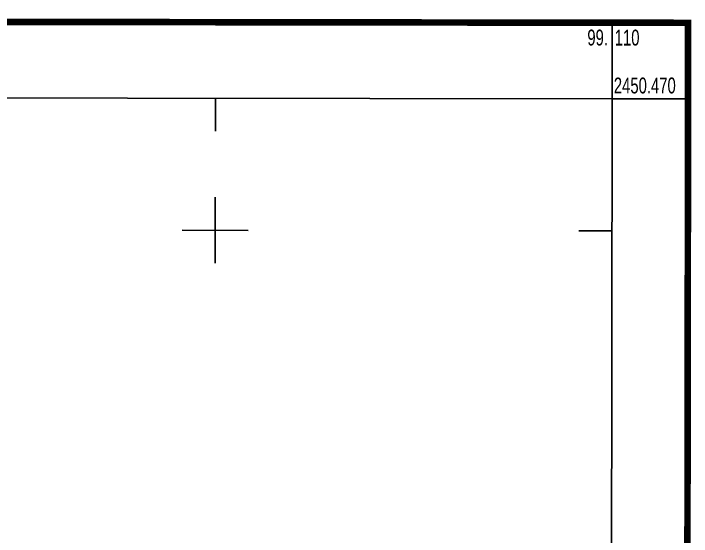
# Model space of a CAD drawing. Extents: x 99002 to 478558, y 2449839 to 2450453.
# Drawn here: x 478490.9 to 478542.2, y 2450390.3 to 2450429.9 of the extents above; entities that cross this region are included whole.
import ezdxf
from ezdxf.enums import TextEntityAlignment as Align

# ---------------------------------------------------------------- set-up
doc = ezdxf.new("R2010")
doc.units = 0
doc.header["$LTSCALE"] = 0.5
doc.layers.get('0').update_dxf_attribs({"linetype": 'CONTINUOUS'})
doc.layers.add('GCD', color=1, linetype='CONTINUOUS')
doc.layers.add('TK', color=7, linetype='CONTINUOUS')
doc.styles.add('中等线体', font='FZZDXJW.TTF')
doc.styles.add('方正中等线简体', font='FZZDXJW.TTF')

# ---------------------------------------------------------------- blocks, each defined once
blk = doc.blocks.new('GC200')
at = {"linetype": 'Continuous', "const_width": 0.2, "flags": 128}
blk.add_lwpolyline([(-0.1, 0, 1), (0.1, 0, 1)], format="xyb", close=True, dxfattribs=at)

msp = doc.modelspace()

# ---------------------------------------------------------------- linework, layer by layer
at = {"layer": 'TK', "color": 7, "linetype": 'Continuous'}
for p, q in [((478536.143, 2450423.476), (478536.15, 2450429.226)), ((478506.142, 2450423.516), (478506.139, 2450421.016)), ((478536.143, 2450423.476), (478541.893, 2450423.468)), ((478506.126, 2450411.016), (478506.132, 2450416.016)), ((478503.629, 2450413.519), (478508.629, 2450413.512)), ((478536.13, 2450413.476), (478533.63, 2450413.479))]:
    msp.add_line(p, q, dxfattribs=at)
at = {"layer": 'TK', "color": 7, "linetype": 'Continuous', "flags": 128}
msp.add_lwpolyline([(478199.639, 2449858.161, 0.5, 0.5, 0), (478541.144, 2449857.709, 0.5, 0.5, 0), (478541.901, 2450429.219, 0.5, 0.5, 0), (478200.395, 2450429.671, 0.5, 0.5, 0)], format="xyseb", close=True, dxfattribs=at)
at = {"layer": 'TK', "color": 7, "linetype": 'Continuous'}
msp.add_lwpolyline([(478535.402, 2449863.467), (478205.396, 2449863.904), (478206.138, 2450423.913), (478536.143, 2450423.476)], close=True, dxfattribs=at)
at = {"layer": 'TK', "color": 7, "linetype": 'Continuous', "flags": 128}
msp.add_lwpolyline([(478205.396, 2449863.904), (478535.402, 2449863.467), (478536.143, 2450423.476), (478206.138, 2450423.913)], close=True, dxfattribs=at)
at = {"layer": 'TK', "color": 7, "linetype": 'Continuous'}
msp.add_lwpolyline([(478535.402, 2449863.467), (478536.143, 2450423.476)], dxfattribs=at)

# ---------------------------------------------------------------- block references
at = {"layer": 'GCD', "color": 1, "linetype": 'Continuous'}
ref = msp.add_blockref('GC200', (478533.341, 2450399.386, 1.77), dxfattribs=dict(at, xscale=4.876000004212864e-06, yscale=4.876000004212864e-06, zscale=4.876000004212864e-06))
ref.add_attrib('height', '1.77', dxfattribs={"linetype": 'Continuous', "height": 0.00000975, "style": '方正中等线简体', "width": 0.8}).set_placement((478533.941, 2450398.886, 1.77), align=Align.MIDDLE_LEFT)

# ---------------------------------------------------------------- texts
at = {"layer": 'TK', "color": 7, "linetype": 'Continuous', "style": '中等线体', "width": 0.7}
for s, p in [('99.', (478534.277, 2450427.504)), ('110', (478536.348, 2450427.501)), ('2450.470', (478536.281, 2450423.876))]:
    msp.add_text(s, height=1.2, dxfattribs=at).set_placement(p)

doc.saveas('drawing.dxf')
